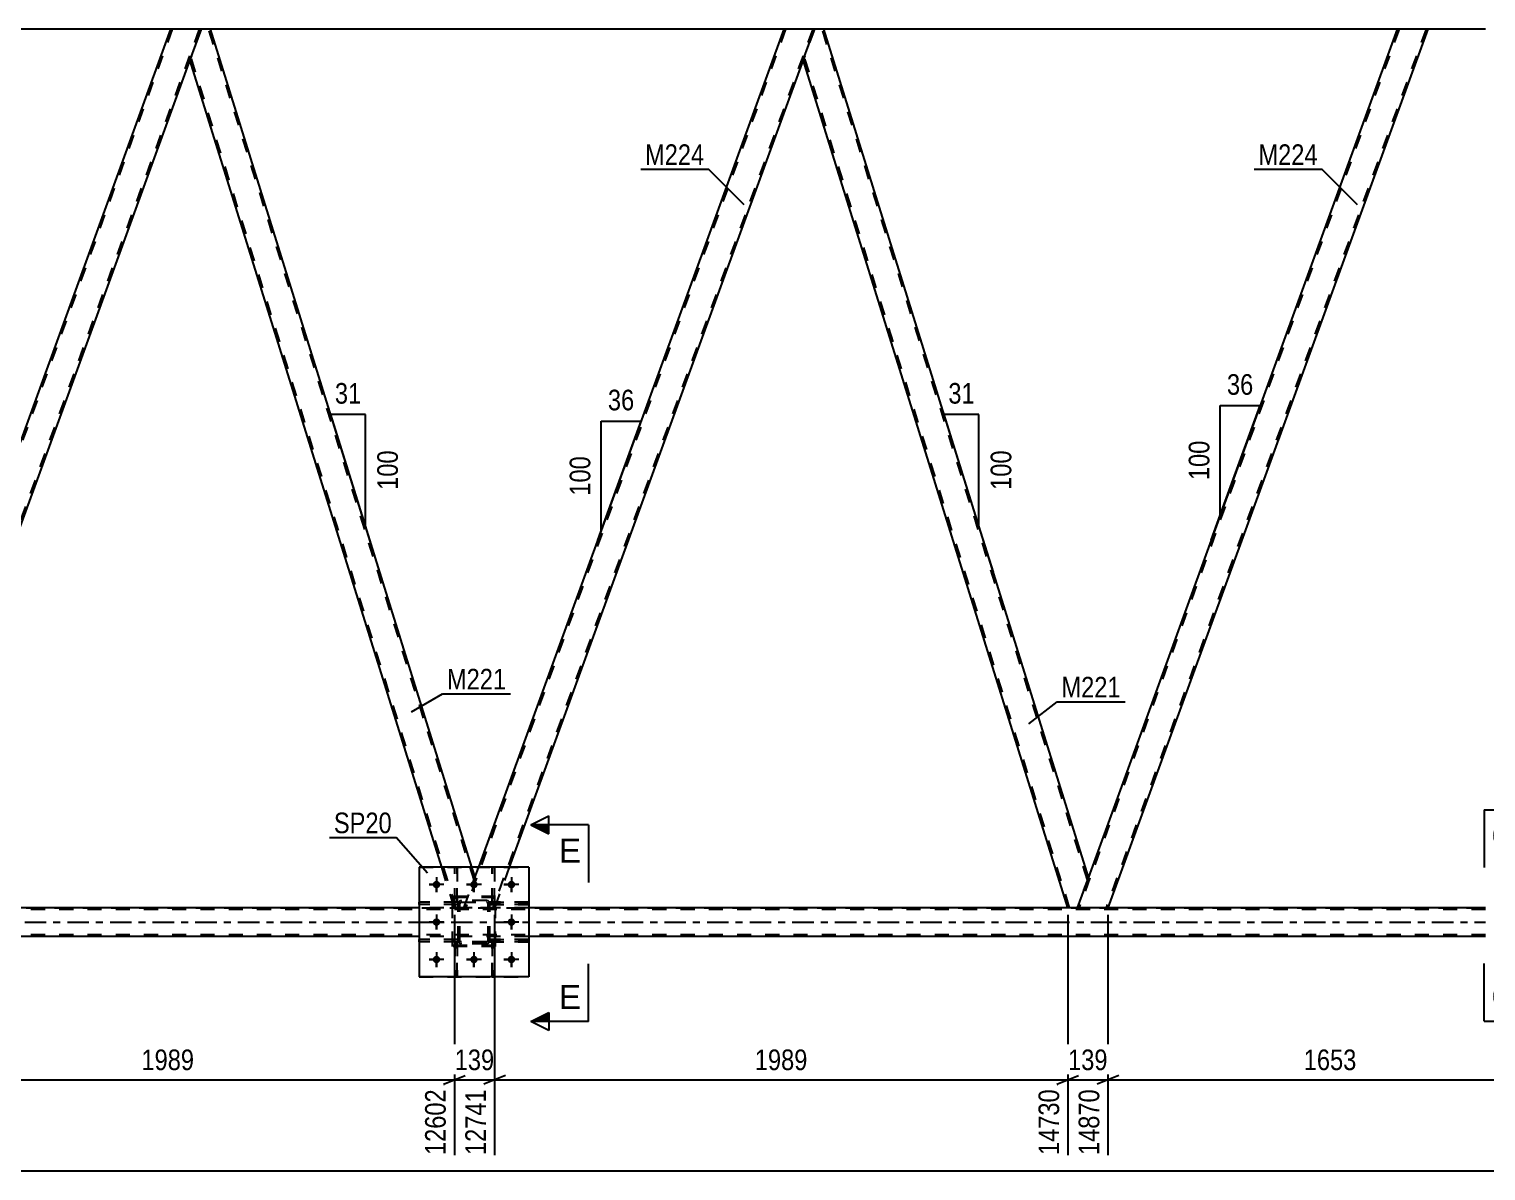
# Model space of a CAD drawing. Header units: millimetres. Extents: x 0 to 841, y 0 to 594.
# Drawn here: x 503.8 to 706, y 297.9 to 456.5 of the extents above; entities that cross this region are included whole.
import ezdxf

# ---------------------------------------------------------------- set-up
doc = ezdxf.new("R2010")
doc.units = ezdxf.units.MM
doc.linetypes.add('DXK_LINE_DOT2', pattern=[3.9198, 1.9599, -1.9599])
doc.linetypes.add('DXK_LINE_DOT3', pattern=[5.9187, 2.979, -0.9799, 0.9799, -0.9799])
doc.styles.add('Arial', font='ARIAL.TTF', dxfattribs={"height": 0.2})
doc.styles.add('Arial Narrow', font='ARIALN.TTF', dxfattribs={"height": 0.2})

# ---------------------------------------------------------------- blocks, each defined once
blk = doc.blocks.new('Part-318894869-3364 - 3231')
at = {"color": 7, "linetype": 'DXK_LINE_DOT2'}
for p, q in [((563.34, 335.22), (557.94, 335.22)), ((557.94, 335.22), (557.94, 334.9)), ((563.34, 334.9), (557.94, 334.9)), ((562.74, 334.9), (562.74, 335.22)), ((563.34, 334.9), (563.34, 335.22))]:
    blk.add_line(p, q, dxfattribs=at)
blk = doc.blocks.new('Part-318894869-3419 - 3231')
at = {"color": 7, "linetype": 'DXK_LINE_DOT2'}
for p, q in [((705.93, 334.21), (94.8, 334.21)), ((307.42, 334.45), (705.93, 334.45)), ((573.14, 334.45), (557.94, 334.45)), ((653.53, 334.45), (647.96, 334.45)), ((705.93, 330.69), (94.8, 330.69)), ((573.14, 330.45), (557.94, 330.45))]:
    blk.add_line(p, q, dxfattribs=at)
at = {"color": 2, "linetype": 'Continuous'}
for p, q in [((557.94, 334.45), (483.26, 334.45)), ((647.96, 334.45), (573.14, 334.45)), ((705.93, 334.45), (653.53, 334.45)), ((557.94, 330.45), (402.87, 330.45)), ((705.93, 330.45), (573.14, 330.45))]:
    blk.add_line(p, q, dxfattribs=at)
at = {"color": 7, "linetype": 'DXK_LINE_DOT3'}
blk.add_line((94.8, 332.45), (705.93, 332.45), dxfattribs=at)
blk = doc.blocks.new('Part-318894869-3629 - 3231')
at = {"color": 7, "linetype": 'DXK_LINE_DOT2'}
for p, q in [((563.34, 335.22), (557.94, 335.22)), ((557.94, 334.9), (557.94, 335.22)), ((563.34, 334.9), (557.94, 334.9)), ((562.74, 334.9), (562.74, 335.22)), ((563.34, 335.22), (563.34, 334.9))]:
    blk.add_line(p, q, dxfattribs=at)
blk = doc.blocks.new('Part-318894869-3430 - 3231')
at = {"color": 7, "linetype": 'DXK_LINE_DOT2'}
for p, q in [((693.93, 456.45), (649.53, 334.45)), ((697.68, 456.45), (653.27, 334.45)), ((650.82, 338.71), (649.27, 334.45)), ((653.22, 334.45), (653.38, 334.45))]:
    blk.add_line(p, q, dxfattribs=at)
at = {"color": 2, "linetype": 'Continuous'}
for p, q in [((693.68, 456.45), (650.82, 338.71)), ((697.93, 456.45), (653.53, 334.45)), ((697.93, 456.45), (693.68, 456.45)), ((653.22, 334.45), (649.27, 334.45)), ((653.49, 334.45), (653.22, 334.45)), ((653.53, 334.45), (653.49, 334.45))]:
    blk.add_line(p, q, dxfattribs=at)
blk = doc.blocks.new('Part-318894869-3436 - 3231')
at = {"color": 2, "linetype": 'Continuous'}
for p, q in [((611.25, 452.2), (612.8, 456.45)), ((614.12, 456.45), (612.8, 456.45)), ((650.82, 338.71), (614.12, 456.45)), ((647.96, 334.45), (611.25, 452.2)), ((650.55, 337.96), (649.27, 334.45)), ((650.82, 338.71), (650.55, 337.96)), ((649.27, 334.45), (647.96, 334.45))]:
    blk.add_line(p, q, dxfattribs=at)
at = {"color": 7, "linetype": 'DXK_LINE_DOT2'}
for p, q in [((650.69, 338.33), (613.87, 456.45)), ((648.21, 334.45), (611.39, 452.58))]:
    blk.add_line(p, q, dxfattribs=at)
blk = doc.blocks.new('Part-318894869-3441 - 3231')
at = {"color": 7, "linetype": 'DXK_LINE_DOT2'}
for p, q in [((608.8, 456.45), (564.39, 334.45)), ((612.55, 456.45), (568.14, 334.45)), ((612.8, 456.45), (611.25, 452.2)), ((564.14, 334.45), (566.18, 340.06)), ((570.44, 340.06), (568.4, 334.45)), ((568.4, 334.45), (564.14, 334.45))]:
    blk.add_line(p, q, dxfattribs=at)
at = {"color": 2, "linetype": 'Continuous'}
for p, q in [((608.54, 456.45), (566.18, 340.06)), ((612.8, 456.45), (608.54, 456.45)), ((611.25, 452.2), (570.44, 340.06))]:
    blk.add_line(p, q, dxfattribs=at)
blk = doc.blocks.new('Part-318894869-3464 - 3231')
at = {"color": 7, "linetype": 'DXK_LINE_DOT2'}
for p, q in [((567.74, 334.9), (567.74, 335.22)), ((567.74, 335.22), (573.14, 335.22)), ((573.14, 334.9), (567.74, 334.9)), ((568.34, 334.9), (568.34, 335.22)), ((573.14, 335.22), (573.14, 334.9))]:
    blk.add_line(p, q, dxfattribs=at)
blk = doc.blocks.new('Part-318894869-3615 - 3231')
at = {"color": 2, "linetype": 'Continuous'}
for p, q in [((527.67, 456.45), (526.12, 452.2)), ((528.98, 456.45), (527.67, 456.45)), ((565.26, 340.06), (528.98, 456.45)), ((561.07, 340.06), (526.12, 452.2))]:
    blk.add_line(p, q, dxfattribs=at)
at = {"color": 7, "linetype": 'DXK_LINE_DOT2'}
for p, q in [((565.55, 338.33), (528.73, 456.45)), ((563.07, 334.45), (526.25, 452.58)), ((562.82, 334.45), (561.07, 340.06)), ((565.69, 338.71), (565.26, 340.06)), ((564.14, 334.45), (565.69, 338.71)), ((562.82, 334.45), (564.14, 334.45))]:
    blk.add_line(p, q, dxfattribs=at)
blk = doc.blocks.new('Bolt-318894869-3493 - 3231')
at = {"color": 1, "linetype": 'Continuous'}
for p, q in [((559.3, 337.66), (559.99, 337.66)), ((560.34, 338.7), (560.34, 338.01)), ((561.38, 337.66), (560.69, 337.66)), ((564.5, 337.66), (565.19, 337.66)), ((565.54, 338.7), (565.54, 338.01)), ((566.58, 337.66), (565.89, 337.66)), ((569.7, 337.66), (570.39, 337.66)), ((570.74, 338.7), (570.74, 338.01)), ((571.78, 337.66), (571.09, 337.66)), ((560.34, 336.62), (560.34, 337.31)), ((565.54, 336.62), (565.54, 337.31)), ((570.74, 336.62), (570.74, 337.31)), ((559.3, 332.46), (559.99, 332.46)), ((560.34, 333.5), (560.34, 332.81)), ((560.34, 331.42), (560.34, 332.11)), ((561.38, 332.46), (560.69, 332.46)), ((569.7, 332.46), (570.39, 332.46)), ((570.74, 333.5), (570.74, 332.81)), ((570.74, 331.42), (570.74, 332.11)), ((571.78, 332.46), (571.09, 332.46)), ((560.34, 328.3), (560.34, 327.61)), ((565.54, 328.3), (565.54, 327.61)), ((570.74, 328.3), (570.74, 327.61)), ((559.3, 327.26), (559.99, 327.26)), ((560.34, 326.22), (560.34, 326.91)), ((561.38, 327.26), (560.69, 327.26)), ((564.5, 327.26), (565.19, 327.26)), ((565.54, 326.22), (565.54, 326.91)), ((566.58, 327.26), (565.89, 327.26)), ((569.7, 327.26), (570.39, 327.26)), ((570.74, 326.22), (570.74, 326.91)), ((571.78, 327.26), (571.09, 327.26))]:
    blk.add_line(p, q, dxfattribs=at)
blk = doc.blocks.new('Bolt-318894869-3494 - 3231')
at = {"linetype": 'Continuous'}
for points in [[(560.86, 337.66, -1), (559.82, 337.66, -1)], [(566.06, 337.66, -1), (565.02, 337.66, -1)], [(571.26, 337.66, -1), (570.22, 337.66, -1)], [(560.86, 332.46, -1), (559.82, 332.46, -1)], [(571.26, 332.46, -1), (570.22, 332.46, -1)], [(560.86, 327.26, -1), (559.82, 327.26, -1)], [(566.06, 327.26, -1), (565.02, 327.26, -1)], [(571.26, 327.26, -1), (570.22, 327.26, -1)]]:
    blk.add_hatch(color=1, dxfattribs=at).paths.add_polyline_path(points)
at = {"color": 1, "linetype": 'Continuous'}
for p, q in [((561.38, 337.66), (559.3, 337.66)), ((560.34, 338.7), (560.34, 336.62)), ((566.58, 337.66), (564.5, 337.66)), ((565.54, 338.7), (565.54, 336.62)), ((571.78, 337.66), (569.7, 337.66)), ((570.74, 338.7), (570.74, 336.62)), ((561.38, 332.46), (559.3, 332.46)), ((560.34, 333.5), (560.34, 331.42)), ((571.78, 332.46), (569.7, 332.46)), ((570.74, 333.5), (570.74, 331.42)), ((560.34, 328.3), (560.34, 326.22)), ((565.54, 328.3), (565.54, 326.22)), ((570.74, 328.3), (570.74, 326.22)), ((561.38, 327.26), (559.3, 327.26)), ((566.58, 327.26), (564.5, 327.26)), ((571.78, 327.26), (569.7, 327.26))]:
    blk.add_line(p, q, dxfattribs=at)
blk = doc.blocks.new('Part-318894869-3502 - 3231')
at = {"color": 7, "linetype": 'DXK_LINE_DOT2'}
for p, q in [((568.54, 335.99), (562.54, 335.99)), ((562.54, 329.19), (562.54, 335.99)), ((568.54, 329.19), (568.54, 335.99)), ((568.54, 329.19), (562.54, 329.19))]:
    blk.add_line(p, q, dxfattribs=at)
blk = doc.blocks.new('Part-318894869-3639 - 3231')
at = {"color": 7, "linetype": 'DXK_LINE_DOT2'}
for p, q in [((523.67, 456.45), (479.26, 334.45)), ((527.41, 456.45), (483.01, 334.45)), ((527.67, 456.45), (526.12, 452.2)), ((479.01, 334.45), (480.55, 338.71)), ((482.95, 334.45), (483.11, 334.45))]:
    blk.add_line(p, q, dxfattribs=at)
at = {"color": 2, "linetype": 'Continuous'}
for p, q in [((523.41, 456.45), (480.55, 338.71)), ((527.67, 456.45), (523.41, 456.45)), ((526.12, 452.2), (483.26, 334.45)), ((482.95, 334.45), (479.01, 334.45)), ((483.22, 334.45), (482.95, 334.45)), ((483.26, 334.45), (483.22, 334.45))]:
    blk.add_line(p, q, dxfattribs=at)
blk = doc.blocks.new('Part-318894869-3509 - 3231')
at = {"color": 7, "linetype": 'DXK_LINE_DOT2'}
for p, q in [((568.41, 329.7), (568.09, 329.7)), ((568.09, 329.7), (568.09, 324.86)), ((568.41, 324.86), (568.41, 329.7)), ((568.09, 329.1), (568.41, 329.1)), ((568.09, 324.86), (568.41, 324.86))]:
    blk.add_line(p, q, dxfattribs=at)
blk = doc.blocks.new('Part-318894869-3655 - 3231')
at = {"color": 2, "linetype": 'Continuous'}
for p, q in [((523.41, 456.45), (443.85, 456.45)), ((608.54, 456.45), (528.98, 456.45)), ((693.68, 456.45), (614.12, 456.45)), ((705.93, 456.45), (697.93, 456.45))]:
    blk.add_line(p, q, dxfattribs=at)
at = {"color": 7, "linetype": 'DXK_LINE_DOT2'}
for p, q in [((528.98, 456.45), (523.41, 456.45)), ((614.12, 456.45), (608.54, 456.45)), ((697.93, 456.45), (693.68, 456.45))]:
    blk.add_line(p, q, dxfattribs=at)
blk = doc.blocks.new('Part-318894869-3673 - 3231')
at = {"color": 7, "linetype": 'DXK_LINE_DOT2'}
for p, q in [((563.21, 329.7), (562.89, 329.7)), ((562.89, 329.7), (562.89, 324.86)), ((563.21, 324.86), (563.21, 329.7)), ((562.89, 329.1), (563.21, 329.1)), ((562.89, 324.86), (563.21, 324.86))]:
    blk.add_line(p, q, dxfattribs=at)
blk = doc.blocks.new('Part-318894869-3541 - 3231')
at = {"color": 7, "linetype": 'DXK_LINE_DOT2'}
for p, q in [((567.74, 329.7), (567.74, 330.02)), ((567.74, 330.02), (573.14, 330.02)), ((573.14, 329.7), (567.74, 329.7)), ((568.34, 329.7), (568.34, 330.02)), ((573.14, 330.02), (573.14, 329.7))]:
    blk.add_line(p, q, dxfattribs=at)
blk = doc.blocks.new('Part-318894869-3546 - 3231')
at = {"color": 2, "linetype": 'Continuous'}
for p, q in [((568.09, 340.06), (568.09, 340.06)), ((568.41, 340.06), (568.09, 340.06)), ((568.41, 340.06), (568.41, 340.06))]:
    blk.add_line(p, q, dxfattribs=at)
at = {"color": 7, "linetype": 'DXK_LINE_DOT2'}
for p, q in [((568.09, 335.22), (568.09, 340.06)), ((568.41, 335.22), (568.41, 340.06)), ((568.09, 335.82), (568.41, 335.82)), ((568.41, 335.22), (568.09, 335.22))]:
    blk.add_line(p, q, dxfattribs=at)
blk = doc.blocks.new('Part-318894869-3550 - 3231')
at = {"color": 7, "linetype": 'DXK_LINE_DOT2'}
for p, q in [((563.34, 334.98), (563.38, 335.16)), ((563.38, 335.16), (563.34, 334.98)), ((563.34, 329.94), (563.34, 334.98)), ((563.58, 334.98), (563.6, 335.07)), ((563.58, 329.94), (563.58, 334.98)), ((563.6, 335.07), (563.65, 335.15)), ((563.64, 335.42), (563.82, 335.46)), ((563.82, 335.46), (563.64, 335.42)), ((563.65, 335.15), (563.73, 335.2)), ((563.73, 335.2), (563.82, 335.22)), ((567.26, 335.46), (563.82, 335.46)), ((563.82, 335.22), (567.26, 335.22)), ((567.26, 335.46), (567.44, 335.42)), ((567.44, 335.42), (567.26, 335.46)), ((567.26, 335.22), (567.35, 335.2)), ((567.35, 335.2), (567.43, 335.15)), ((567.43, 335.15), (567.48, 335.07)), ((567.48, 335.07), (567.5, 334.98)), ((567.5, 329.94), (567.5, 334.98)), ((567.7, 335.16), (567.74, 334.98)), ((567.74, 334.98), (567.7, 335.16)), ((567.74, 329.94), (567.74, 334.98)), ((563.38, 329.75), (563.34, 329.94)), ((563.34, 329.94), (563.38, 329.75)), ((563.6, 329.85), (563.58, 329.94)), ((563.65, 329.77), (563.6, 329.85)), ((563.73, 329.72), (563.65, 329.77)), ((563.82, 329.7), (563.73, 329.72)), ((567.26, 329.7), (563.82, 329.7)), ((567.35, 329.72), (567.26, 329.7)), ((567.43, 329.77), (567.35, 329.72)), ((567.48, 329.85), (567.43, 329.77)), ((567.5, 329.94), (567.48, 329.85)), ((567.74, 329.94), (567.7, 329.75)), ((567.7, 329.75), (567.74, 329.94)), ((563.82, 329.46), (563.64, 329.5)), ((563.64, 329.5), (563.82, 329.46)), ((567.26, 329.46), (563.82, 329.46)), ((567.44, 329.5), (567.26, 329.46)), ((567.26, 329.46), (567.44, 329.5))]:
    blk.add_line(p, q, dxfattribs=at)
at = {"color": 7, "linetype": 'DXK_LINE_DOT3'}
blk.add_line((565.54, 332.46), (565.54, 332.46), dxfattribs=at)
at = {"color": 7, "linetype": 'DXK_LINE_DOT2'}
for centre, start, end in [((563.82, 334.98), 112.5, 157.5), ((563.82, 334.98), 112.5, 157.5), ((567.26, 334.98), 22.5, 67.5), ((567.26, 334.98), 22.5, 67.5), ((563.82, 329.94), 202.5, 247.5), ((563.82, 329.94), 202.5, 247.5), ((567.26, 329.94), 292.5, 337.5), ((567.26, 329.94), 292.5, 337.5)]:
    blk.add_arc(centre, 0.48, start, end, dxfattribs=at)
blk = doc.blocks.new('Part-318894869-3552 - 3231')
at = {"color": 7, "linetype": 'DXK_LINE_DOT2'}
for p, q in [((557.94, 340.06), (573.14, 340.06)), ((557.94, 340.06), (557.94, 324.86)), ((573.14, 340.06), (573.14, 324.86)), ((557.94, 324.86), (573.14, 324.86))]:
    blk.add_line(p, q, dxfattribs=at)
blk = doc.blocks.new('Part-318894869-3555 - 3231')
at = {"color": 7, "linetype": 'DXK_LINE_DOT2'}
for p, q in [((568.09, 335.22), (568.09, 340.06)), ((568.09, 340.06), (568.41, 340.06)), ((568.41, 340.06), (568.41, 335.22)), ((568.09, 335.82), (568.41, 335.82)), ((568.41, 335.22), (568.09, 335.22))]:
    blk.add_line(p, q, dxfattribs=at)
blk = doc.blocks.new('Part-318894869-3556 - 3231')
at = {"color": 7, "linetype": 'DXK_LINE_DOT2'}
for p, q in [((563.34, 330.02), (557.94, 330.02)), ((557.94, 329.7), (557.94, 330.02)), ((563.34, 329.7), (557.94, 329.7)), ((562.74, 329.7), (562.74, 330.02)), ((563.34, 330.02), (563.34, 329.7))]:
    blk.add_line(p, q, dxfattribs=at)
blk = doc.blocks.new('Part-318894869-3560 - 3231')
at = {"color": 7, "linetype": 'DXK_LINE_DOT2'}
for p, q in [((568.54, 335.86), (562.54, 335.86)), ((562.54, 329.06), (562.54, 335.86)), ((568.54, 329.06), (568.54, 335.86)), ((568.54, 329.06), (562.54, 329.06))]:
    blk.add_line(p, q, dxfattribs=at)
blk = doc.blocks.new('Part-318894869-3579 - 3231')
at = {"color": 7, "linetype": 'DXK_LINE_DOT2'}
for p, q in [((563.34, 334.98), (563.38, 335.16)), ((563.38, 335.16), (563.34, 334.98)), ((563.34, 329.94), (563.34, 334.98)), ((563.58, 334.98), (563.6, 335.07)), ((563.58, 329.94), (563.58, 334.98)), ((563.6, 335.07), (563.65, 335.15)), ((563.64, 335.42), (563.82, 335.46)), ((563.82, 335.46), (563.64, 335.42)), ((563.65, 335.15), (563.73, 335.2)), ((563.73, 335.2), (563.82, 335.22)), ((567.26, 335.46), (563.82, 335.46)), ((563.82, 335.22), (567.26, 335.22)), ((567.26, 335.46), (567.44, 335.42)), ((567.44, 335.42), (567.26, 335.46)), ((567.26, 335.22), (567.35, 335.2)), ((567.35, 335.2), (567.43, 335.15)), ((567.43, 335.15), (567.48, 335.07)), ((567.48, 335.07), (567.5, 334.98)), ((567.5, 329.94), (567.5, 334.98)), ((567.7, 335.16), (567.74, 334.98)), ((567.74, 334.98), (567.7, 335.16)), ((567.74, 329.94), (567.74, 334.98)), ((563.38, 329.75), (563.34, 329.94)), ((563.34, 329.94), (563.38, 329.75)), ((563.6, 329.85), (563.58, 329.94)), ((563.65, 329.77), (563.6, 329.85)), ((563.73, 329.72), (563.65, 329.77)), ((563.82, 329.7), (563.73, 329.72)), ((567.26, 329.7), (563.82, 329.7)), ((567.35, 329.72), (567.26, 329.7)), ((567.43, 329.77), (567.35, 329.72)), ((567.48, 329.85), (567.43, 329.77)), ((567.5, 329.94), (567.48, 329.85)), ((567.74, 329.94), (567.7, 329.75)), ((567.7, 329.75), (567.74, 329.94)), ((563.82, 329.46), (563.64, 329.5)), ((563.64, 329.5), (563.82, 329.46)), ((567.26, 329.46), (563.82, 329.46)), ((567.44, 329.5), (567.26, 329.46)), ((567.26, 329.46), (567.44, 329.5))]:
    blk.add_line(p, q, dxfattribs=at)
at = {"color": 7, "linetype": 'DXK_LINE_DOT3'}
blk.add_line((565.54, 332.46), (565.54, 332.46), dxfattribs=at)
at = {"color": 7, "linetype": 'DXK_LINE_DOT2'}
for centre, start, end in [((563.82, 334.98), 112.5, 157.5), ((563.82, 334.98), 112.5, 157.5), ((567.26, 334.98), 22.5, 67.5), ((567.26, 334.98), 22.5, 67.5), ((563.82, 329.94), 202.5, 247.5), ((563.82, 329.94), 202.5, 247.5), ((567.26, 329.94), 292.5, 337.5), ((567.26, 329.94), 292.5, 337.5)]:
    blk.add_arc(centre, 0.48, start, end, dxfattribs=at)
blk = doc.blocks.new('Part-318894869-3588 - 3231')
at = {"color": 7, "linetype": 'DXK_LINE_DOT2'}
for p, q in [((568.09, 324.86), (568.09, 329.7)), ((568.09, 329.7), (568.41, 329.7)), ((568.41, 329.7), (568.41, 324.86)), ((568.09, 329.1), (568.41, 329.1)), ((568.41, 324.86), (568.09, 324.86))]:
    blk.add_line(p, q, dxfattribs=at)
blk = doc.blocks.new('Part-318894869-3591 - 3231')
at = {"color": 7, "linetype": 'DXK_LINE_DOT2'}
for p, q in [((562.89, 324.86), (562.89, 329.7)), ((562.89, 329.7), (563.21, 329.7)), ((563.21, 329.7), (563.21, 324.86)), ((562.89, 329.1), (563.21, 329.1)), ((563.21, 324.86), (562.89, 324.86))]:
    blk.add_line(p, q, dxfattribs=at)
blk = doc.blocks.new('Part-318894869-3595 - 3231')
at = {"color": 2, "linetype": 'Continuous'}
for p, q in [((562.89, 340.06), (562.89, 340.06)), ((563.21, 340.06), (562.89, 340.06)), ((563.21, 340.06), (563.21, 340.06))]:
    blk.add_line(p, q, dxfattribs=at)
at = {"color": 7, "linetype": 'DXK_LINE_DOT2'}
for p, q in [((562.89, 335.22), (562.89, 340.06)), ((563.21, 335.22), (563.21, 340.06)), ((562.89, 335.82), (563.21, 335.82)), ((563.21, 335.22), (562.89, 335.22))]:
    blk.add_line(p, q, dxfattribs=at)
blk = doc.blocks.new('Part-318894869-3634 - 3231')
at = {"color": 2, "linetype": 'Continuous'}
for p, q in [((573.14, 340.06), (557.94, 340.06)), ((557.94, 340.06), (557.94, 324.86)), ((573.14, 340.06), (573.14, 324.86)), ((573.14, 324.86), (557.94, 324.86))]:
    blk.add_line(p, q, dxfattribs=at)
blk = doc.blocks.new('Part-318894869-3640 - 3231')
at = {"color": 7, "linetype": 'DXK_LINE_DOT2'}
for p, q in [((563.34, 330.02), (557.94, 330.02)), ((557.94, 330.02), (557.94, 329.7)), ((563.34, 329.7), (557.94, 329.7)), ((562.74, 329.7), (562.74, 330.02)), ((563.34, 329.7), (563.34, 330.02))]:
    blk.add_line(p, q, dxfattribs=at)
blk = doc.blocks.new('Part-318894869-3663 - 3231')
at = {"color": 7, "linetype": 'DXK_LINE_DOT2'}
for p, q in [((562.89, 335.22), (562.89, 340.06)), ((562.89, 340.06), (563.21, 340.06)), ((563.21, 340.06), (563.21, 335.22)), ((562.89, 335.82), (563.21, 335.82)), ((563.21, 335.22), (562.89, 335.22))]:
    blk.add_line(p, q, dxfattribs=at)
blk = doc.blocks.new('Part-318894869-3674 - 3231')
at = {"color": 7, "linetype": 'DXK_LINE_DOT2'}
for p, q in [((573.14, 335.22), (567.74, 335.22)), ((567.74, 335.22), (567.74, 334.9)), ((567.74, 334.9), (573.14, 334.9)), ((568.34, 334.9), (568.34, 335.22)), ((573.14, 334.9), (573.14, 335.22))]:
    blk.add_line(p, q, dxfattribs=at)
blk = doc.blocks.new('Part-318894869-3675 - 3231')
at = {"color": 7, "linetype": 'DXK_LINE_DOT2'}
for p, q in [((573.14, 330.02), (567.74, 330.02)), ((567.74, 330.02), (567.74, 329.7)), ((567.74, 329.7), (573.14, 329.7)), ((568.34, 329.7), (568.34, 330.02)), ((573.14, 329.7), (573.14, 330.02))]:
    blk.add_line(p, q, dxfattribs=at)
blk = doc.blocks.new('StraightDimension-318894869-4350 - 3231')
at = {"color": 7, "linetype": 'Continuous'}
for p, q in [((715.19, 337.95), (715.19, 300.11)), ((653.53, 333.45), (653.53, 300.11)), ((655.03, 311.15), (652.03, 309.95)), ((653.53, 310.55), (715.19, 310.55)), ((713.69, 309.95), (716.69, 311.15))]:
    blk.add_line(p, q, dxfattribs=at)
at = {"color": 0}
blk.add_wipeout([(688.62, 311.3), (688.62, 315.5), (680.11, 315.5), (680.11, 311.3)], dxfattribs=at)
at = {"color": 0, "linetype": 'Continuous'}
blk.add_wipeout([(714.59, 309.85), (710.39, 309.85), (710.39, 299.51), (714.59, 299.51)], dxfattribs=at)
at = {"color": 3, "style": 'Arial Narrow'}
blk.add_text('1653', height=2.863, dxfattribs=at).set_placement((680.71, 311.9))
at = {"color": 3, "linetype": 'Continuous', "style": 'Arial Narrow'}
blk.add_text('16523', height=2.863, rotation=90.0002, dxfattribs=at).set_placement((713.99, 300.11))
blk = doc.blocks.new('AngleDimension-318894869-3696 - 3231')
at = {"color": 7, "linetype": 'Continuous'}
for p, q in [((669.11, 404.18), (674.65, 404.18)), ((669.11, 388.96), (674.65, 404.18)), ((669.11, 388.96), (669.11, 404.18)), ((667.86, 385.51), (669.11, 388.96))]:
    blk.add_line(p, q, dxfattribs=at)
at = {"color": 0}
for points in [[(674.31, 405.08), (674.31, 409.28), (669.45, 409.28), (669.45, 405.08)], [(668.21, 399.91), (664.01, 399.91), (664.01, 393.23), (668.21, 393.23)]]:
    blk.add_wipeout(points, dxfattribs=at)
at = {"color": 3, "style": 'Arial Narrow'}
blk.add_text('36', height=2.863, dxfattribs=at).set_placement((670.05, 405.68))
blk.add_text('100', height=2.863, rotation=90.0002, dxfattribs=at).set_placement((667.61, 393.83))
blk = doc.blocks.new('AngleDimension-318894869-3710 - 3231')
at = {"color": 7, "linetype": 'Continuous'}
for p, q in [((583.19, 402.02), (588.73, 402.02)), ((583.19, 386.8), (588.73, 402.02)), ((583.19, 386.8), (583.19, 402.02)), ((582.72, 385.51), (583.19, 386.8))]:
    blk.add_line(p, q, dxfattribs=at)
at = {"color": 0}
for points in [[(588.39, 402.92), (588.39, 407.12), (583.53, 407.12), (583.53, 402.92)], [(582.29, 397.75), (578.09, 397.75), (578.09, 391.07), (582.29, 391.07)]]:
    blk.add_wipeout(points, dxfattribs=at)
at = {"color": 3, "style": 'Arial Narrow'}
blk.add_text('36', height=2.863, dxfattribs=at).set_placement((584.13, 403.52))
blk.add_text('100', height=2.863, rotation=90.0002, dxfattribs=at).set_placement((581.69, 391.67))
blk = doc.blocks.new('AngleDimension-318894869-3724 - 3231')
at = {"color": 7, "linetype": 'Continuous'}
for p, q in [((635.62, 402.95), (630.79, 402.95)), ((635.62, 387.49), (630.79, 402.95)), ((635.62, 387.49), (635.62, 402.95)), ((637.63, 381.03), (635.62, 387.49))]:
    blk.add_line(p, q, dxfattribs=at)
at = {"color": 0}
for points in [[(635.63, 403.85), (635.63, 408.05), (630.78, 408.05), (630.78, 403.85)], [(640.72, 398.56), (636.52, 398.56), (636.52, 391.88), (640.72, 391.88)]]:
    blk.add_wipeout(points, dxfattribs=at)
at = {"color": 3, "style": 'Arial Narrow'}
blk.add_text('31', height=2.863, dxfattribs=at).set_placement((631.38, 404.45))
blk.add_text('100', height=2.863, rotation=90.0002, dxfattribs=at).set_placement((640.12, 392.48))
blk = doc.blocks.new('AngleDimension-318894869-3752 - 3231')
at = {"color": 7, "linetype": 'Continuous'}
for p, q in [((550.48, 402.95), (545.66, 402.95)), ((550.48, 387.49), (545.66, 402.95)), ((550.48, 387.49), (550.48, 402.95)), ((552.49, 381.03), (550.48, 387.49))]:
    blk.add_line(p, q, dxfattribs=at)
at = {"color": 0}
for points in [[(550.5, 403.85), (550.5, 408.05), (545.64, 408.05), (545.64, 403.85)], [(555.58, 398.56), (551.38, 398.56), (551.38, 391.88), (555.58, 391.88)]]:
    blk.add_wipeout(points, dxfattribs=at)
at = {"color": 3, "style": 'Arial Narrow'}
blk.add_text('31', height=2.863, dxfattribs=at).set_placement((546.24, 404.45))
blk.add_text('100', height=2.863, rotation=90.0002, dxfattribs=at).set_placement((554.98, 392.48))
blk = doc.blocks.new('StraightDimension-318894869-4274 - 3231')
at = {"color": 7, "linetype": 'Continuous'}
for p, q in [((483.26, 333.45), (483.26, 300.11)), ((562.82, 333.45), (562.82, 300.11)), ((484.76, 311.15), (481.76, 309.95)), ((483.26, 310.55), (562.82, 310.55)), ((561.32, 309.95), (564.32, 311.15))]:
    blk.add_line(p, q, dxfattribs=at)
at = {"color": 0}
blk.add_wipeout([(527.3, 311.3), (527.3, 315.5), (518.79, 315.5), (518.79, 311.3)], dxfattribs=at)
at = {"color": 0, "linetype": 'Continuous'}
blk.add_wipeout([(562.22, 309.85), (558.02, 309.85), (558.02, 299.51), (562.22, 299.51)], dxfattribs=at)
at = {"color": 3, "style": 'Arial Narrow'}
blk.add_text('1989', height=2.863, dxfattribs=at).set_placement((519.39, 311.9))
at = {"color": 3, "linetype": 'Continuous', "style": 'Arial Narrow'}
blk.add_text('12602', height=2.863, rotation=90.0002, dxfattribs=at).set_placement((561.62, 300.11))
blk = doc.blocks.new('StraightDimension-318894869-4293 - 3231')
at = {"color": 7, "linetype": 'Continuous'}
for p, q in [((562.82, 333.45), (562.82, 300.11)), ((568.4, 333.45), (568.4, 300.11)), ((561.32, 309.95), (564.32, 311.15)), ((562.82, 310.55), (568.4, 310.55)), ((569.9, 311.15), (566.9, 309.95))]:
    blk.add_line(p, q, dxfattribs=at)
at = {"color": 0}
blk.add_wipeout([(568.95, 311.3), (568.95, 315.5), (562.27, 315.5), (562.27, 311.3)], dxfattribs=at)
at = {"color": 0, "linetype": 'Continuous'}
blk.add_wipeout([(567.8, 309.85), (563.6, 309.85), (563.6, 299.51), (567.8, 299.51)], dxfattribs=at)
at = {"color": 3, "style": 'Arial Narrow'}
blk.add_text('139', height=2.863, dxfattribs=at).set_placement((562.87, 311.9))
at = {"color": 3, "linetype": 'Continuous', "style": 'Arial Narrow'}
blk.add_text('12741', height=2.863, rotation=90.0002, dxfattribs=at).set_placement((567.2, 300.11))
blk = doc.blocks.new('StraightDimension-318894869-4312 - 3231')
at = {"color": 7, "linetype": 'Continuous'}
for p, q in [((568.4, 333.45), (568.4, 300.11)), ((647.96, 333.45), (647.96, 300.11)), ((569.9, 311.15), (566.9, 309.95)), ((568.4, 310.55), (647.96, 310.55)), ((646.46, 309.95), (649.46, 311.15))]:
    blk.add_line(p, q, dxfattribs=at)
at = {"color": 0}
blk.add_wipeout([(612.43, 311.3), (612.43, 315.5), (603.92, 315.5), (603.92, 311.3)], dxfattribs=at)
at = {"color": 0, "linetype": 'Continuous'}
blk.add_wipeout([(647.36, 309.85), (643.16, 309.85), (643.16, 299.51), (647.36, 299.51)], dxfattribs=at)
at = {"color": 3, "style": 'Arial Narrow'}
blk.add_text('1989', height=2.863, dxfattribs=at).set_placement((604.52, 311.9))
at = {"color": 3, "linetype": 'Continuous', "style": 'Arial Narrow'}
blk.add_text('14730', height=2.863, rotation=90.0002, dxfattribs=at).set_placement((646.76, 300.11))
blk = doc.blocks.new('StraightDimension-318894869-4331 - 3231')
at = {"color": 7, "linetype": 'Continuous'}
for p, q in [((647.96, 333.45), (647.96, 300.11)), ((653.53, 333.45), (653.53, 300.11)), ((646.46, 309.95), (649.46, 311.15)), ((647.96, 310.55), (653.53, 310.55)), ((655.03, 311.15), (652.03, 309.95))]:
    blk.add_line(p, q, dxfattribs=at)
at = {"color": 0}
blk.add_wipeout([(654.09, 311.3), (654.09, 315.5), (647.4, 315.5), (647.4, 311.3)], dxfattribs=at)
at = {"color": 0, "linetype": 'Continuous'}
blk.add_wipeout([(652.93, 309.85), (648.73, 309.85), (648.73, 299.51), (652.93, 299.51)], dxfattribs=at)
at = {"color": 3, "style": 'Arial Narrow'}
blk.add_text('139', height=2.863, dxfattribs=at).set_placement((648, 311.9))
at = {"color": 3, "linetype": 'Continuous', "style": 'Arial Narrow'}
blk.add_text('14870', height=2.863, rotation=90.0002, dxfattribs=at).set_placement((652.33, 300.11))
blk = doc.blocks.new('StraightDimension-318894869-4363 - 3231')
at = {"color": 7, "linetype": 'Continuous'}
blk.add_line((85.54, 297.91), (753.15, 297.91), dxfattribs=at)
blk = doc.blocks.new('Mark-318894869-3426 - 3231')
at = {"color": 0}
blk.add_wipeout([(682.64, 437.59), (682.64, 440.59), (674.42, 440.59), (674.42, 437.59)], dxfattribs=at)
blk.add_wipeout([(682.64, 437.59), (682.64, 440.59), (674.42, 440.59), (674.42, 437.59)], dxfattribs=at)
at = {"color": 30, "linetype": 'Continuous'}
for p in [(673.82, 436.99), (688.19, 432.04)]:
    blk.add_line(p, (683.24, 436.99), dxfattribs=at)
at = {"color": 3, "style": 'Arial Narrow'}
blk.add_text('M224', height=2.863, dxfattribs=at).set_placement((674.42, 437.59))
blk = doc.blocks.new('Mark-318894869-3432 - 3231')
at = {"color": 0}
blk.add_wipeout([(655.3, 363.65), (655.3, 366.65), (647.08, 366.65), (647.08, 363.65)], dxfattribs=at)
blk.add_wipeout([(655.3, 363.65), (655.3, 366.65), (647.08, 366.65), (647.08, 363.65)], dxfattribs=at)
at = {"color": 30, "linetype": 'Continuous'}
for p, q in [((642.54, 359.97), (646.48, 363.05)), ((646.48, 363.05), (655.9, 363.05))]:
    blk.add_line(p, q, dxfattribs=at)
at = {"color": 3, "style": 'Arial Narrow'}
blk.add_text('M221', height=2.863, dxfattribs=at).set_placement((647.08, 363.65))
blk = doc.blocks.new('Mark-318894869-3437 - 3231')
at = {"color": 0}
blk.add_wipeout([(597.51, 437.59), (597.51, 440.59), (589.28, 440.59), (589.28, 437.59)], dxfattribs=at)
blk.add_wipeout([(597.51, 437.59), (597.51, 440.59), (589.28, 440.59), (589.28, 437.59)], dxfattribs=at)
at = {"color": 30, "linetype": 'Continuous'}
for p in [(588.68, 436.99), (603.06, 432.04)]:
    blk.add_line(p, (598.11, 436.99), dxfattribs=at)
at = {"color": 3, "style": 'Arial Narrow'}
blk.add_text('M224', height=2.863, dxfattribs=at).set_placement((589.28, 437.59))
blk = doc.blocks.new('SectionMark-318894869-4701 - 3231')
at = {"linetype": 'Continuous'}
for points in [[(711.26, 346.78), (711.26, 348.03), (713.76, 348.03)], [(711.26, 318.71), (711.26, 319.96), (713.76, 318.71)]]:
    blk.add_hatch(color=6, dxfattribs=at).paths.add_polyline_path(points)
at = {"color": 6, "linetype": 'Continuous'}
for p, q in [((705.76, 348.03), (713.76, 348.03)), ((711.26, 346.78), (711.26, 349.28)), ((711.26, 349.28), (713.76, 348.03)), ((713.76, 348.03), (711.26, 346.78)), ((713.76, 318.71), (711.26, 319.96)), ((711.26, 319.96), (711.26, 317.46)), ((705.76, 318.71), (713.76, 318.71)), ((713.76, 318.71), (711.26, 317.46))]:
    blk.add_line(p, q, dxfattribs=at)
at = {"color": 0, "linetype": 'Continuous'}
for points in [[(710.13, 342.78), (710.13, 346.28), (706.76, 346.28), (706.76, 342.78)], [(710.13, 320.46), (710.13, 323.96), (706.76, 323.96), (706.76, 320.46)]]:
    blk.add_wipeout(points, dxfattribs=at)
at = {"color": 6, "linetype": 'Continuous'}
for p, q in [((705.76, 348.03), (705.76, 340.03)), ((705.76, 318.71), (705.76, 326.71))]:
    blk.add_line(p, q, dxfattribs=at)
at = {"color": 3, "linetype": 'Continuous', "style": 'Arial'}
for p in [(706.76, 342.78), (706.76, 320.46)]:
    blk.add_text('C', height=3.34, dxfattribs=at).set_placement(p)
blk = doc.blocks.new('Mark-318894869-3611 - 3231')
at = {"color": 0}
blk.add_wipeout([(570.01, 364.76), (570.01, 367.76), (561.79, 367.76), (561.79, 364.76)], dxfattribs=at)
blk.add_wipeout([(570.01, 364.76), (570.01, 367.76), (561.79, 367.76), (561.79, 364.76)], dxfattribs=at)
at = {"color": 30, "linetype": 'Continuous'}
for p, q in [((556.86, 361.66), (561.19, 364.16)), ((561.19, 364.16), (570.61, 364.16))]:
    blk.add_line(p, q, dxfattribs=at)
at = {"color": 3, "style": 'Arial Narrow'}
blk.add_text('M221', height=2.863, dxfattribs=at).set_placement((561.79, 364.76))
blk = doc.blocks.new('Mark-318894869-3630 - 3231')
at = {"color": 0}
blk.add_wipeout([(554.14, 344.8), (554.14, 347.8), (546.1, 347.8), (546.1, 344.8)], dxfattribs=at)
blk.add_wipeout([(554.14, 344.8), (554.14, 347.8), (546.1, 347.8), (546.1, 344.8)], dxfattribs=at)
at = {"color": 30, "linetype": 'Continuous'}
for p in [(545.5, 344.2), (559.09, 339.26)]:
    blk.add_line(p, (554.74, 344.2), dxfattribs=at)
at = {"color": 3, "style": 'Arial Narrow'}
blk.add_text('SP20', height=2.863, dxfattribs=at).set_placement((546.1, 344.8))
blk = doc.blocks.new('SectionMark-318894869-4689 - 3231')
at = {"linetype": 'Continuous'}
for points in [[(575.93, 345.96), (575.93, 344.71), (573.43, 345.96)], [(575.93, 319.9), (575.93, 318.65), (573.43, 318.65)]]:
    blk.add_hatch(color=6, dxfattribs=at).paths.add_polyline_path(points)
at = {"color": 6, "linetype": 'Continuous'}
for p, q in [((573.43, 345.96), (575.93, 347.21)), ((581.43, 345.96), (573.43, 345.96)), ((573.43, 345.96), (575.93, 344.71)), ((575.93, 344.71), (575.93, 347.21)), ((573.43, 318.65), (575.93, 319.9)), ((575.93, 319.9), (575.93, 317.4)), ((581.43, 318.65), (573.43, 318.65)), ((575.93, 317.4), (573.43, 318.65))]:
    blk.add_line(p, q, dxfattribs=at)
at = {"color": 0, "linetype": 'Continuous'}
for points in [[(580.43, 340.71), (580.43, 344.21), (577.32, 344.21), (577.32, 340.71)], [(580.43, 320.4), (580.43, 323.9), (577.32, 323.9), (577.32, 320.4)]]:
    blk.add_wipeout(points, dxfattribs=at)
at = {"color": 6, "linetype": 'Continuous'}
for p, q in [((581.43, 345.96), (581.43, 337.96)), ((581.43, 318.65), (581.43, 326.65))]:
    blk.add_line(p, q, dxfattribs=at)
at = {"color": 3, "linetype": 'Continuous', "style": 'Arial'}
for p in [(577.32, 340.71), (577.32, 320.4)]:
    blk.add_text('E', height=3.34, dxfattribs=at).set_placement(p)

msp = doc.modelspace()

# ---------------------------------------------------------------- block references
for name in ['Part-318894869-3655 - 3231', 'Part-318894869-3639 - 3231', 'Part-318894869-3615 - 3231', 'Part-318894869-3441 - 3231', 'Part-318894869-3436 - 3231', 'Part-318894869-3430 - 3231', 'Part-318894869-3552 - 3231', 'Part-318894869-3634 - 3231', 'Part-318894869-3595 - 3231', 'Part-318894869-3663 - 3231', 'Part-318894869-3546 - 3231', 'Part-318894869-3555 - 3231', 'Bolt-318894869-3493 - 3231', 'Bolt-318894869-3494 - 3231', 'Part-318894869-3502 - 3231', 'Part-318894869-3560 - 3231', 'Part-318894869-3419 - 3231', 'Part-318894869-3364 - 3231', 'Part-318894869-3629 - 3231', 'Part-318894869-3550 - 3231', 'Part-318894869-3579 - 3231', 'Part-318894869-3464 - 3231', 'Part-318894869-3674 - 3231', 'Part-318894869-3556 - 3231', 'Part-318894869-3640 - 3231', 'Part-318894869-3673 - 3231', 'Part-318894869-3591 - 3231', 'Part-318894869-3541 - 3231', 'Part-318894869-3675 - 3231', 'Part-318894869-3509 - 3231', 'Part-318894869-3588 - 3231']:
    msp.add_blockref(name, (0, 0))

# ---------------------------------------------------------------- next in the draw order: block references
for name in ['AngleDimension-318894869-3696 - 3231', 'AngleDimension-318894869-3752 - 3231', 'AngleDimension-318894869-3710 - 3231', 'AngleDimension-318894869-3724 - 3231', 'StraightDimension-318894869-4350 - 3231', 'StraightDimension-318894869-4274 - 3231']:
    msp.add_blockref(name, (0, 0))

# ---------------------------------------------------------------- next in the draw order: block references
msp.add_blockref('StraightDimension-318894869-4293 - 3231', (0, 0))

# ---------------------------------------------------------------- next in the draw order: block references
msp.add_blockref('StraightDimension-318894869-4312 - 3231', (0, 0))

# ---------------------------------------------------------------- next in the draw order: block references
msp.add_blockref('StraightDimension-318894869-4331 - 3231', (0, 0))

# ---------------------------------------------------------------- next in the draw order: block references
msp.add_blockref('StraightDimension-318894869-4363 - 3231', (0, 0))

# ---------------------------------------------------------------- next in the draw order: block references
for name in ['Mark-318894869-3437 - 3231', 'Mark-318894869-3426 - 3231', 'Mark-318894869-3611 - 3231', 'Mark-318894869-3432 - 3231', 'Mark-318894869-3630 - 3231', 'SectionMark-318894869-4701 - 3231', 'SectionMark-318894869-4689 - 3231']:
    msp.add_blockref(name, (0, 0))

doc.saveas('drawing.dxf')
